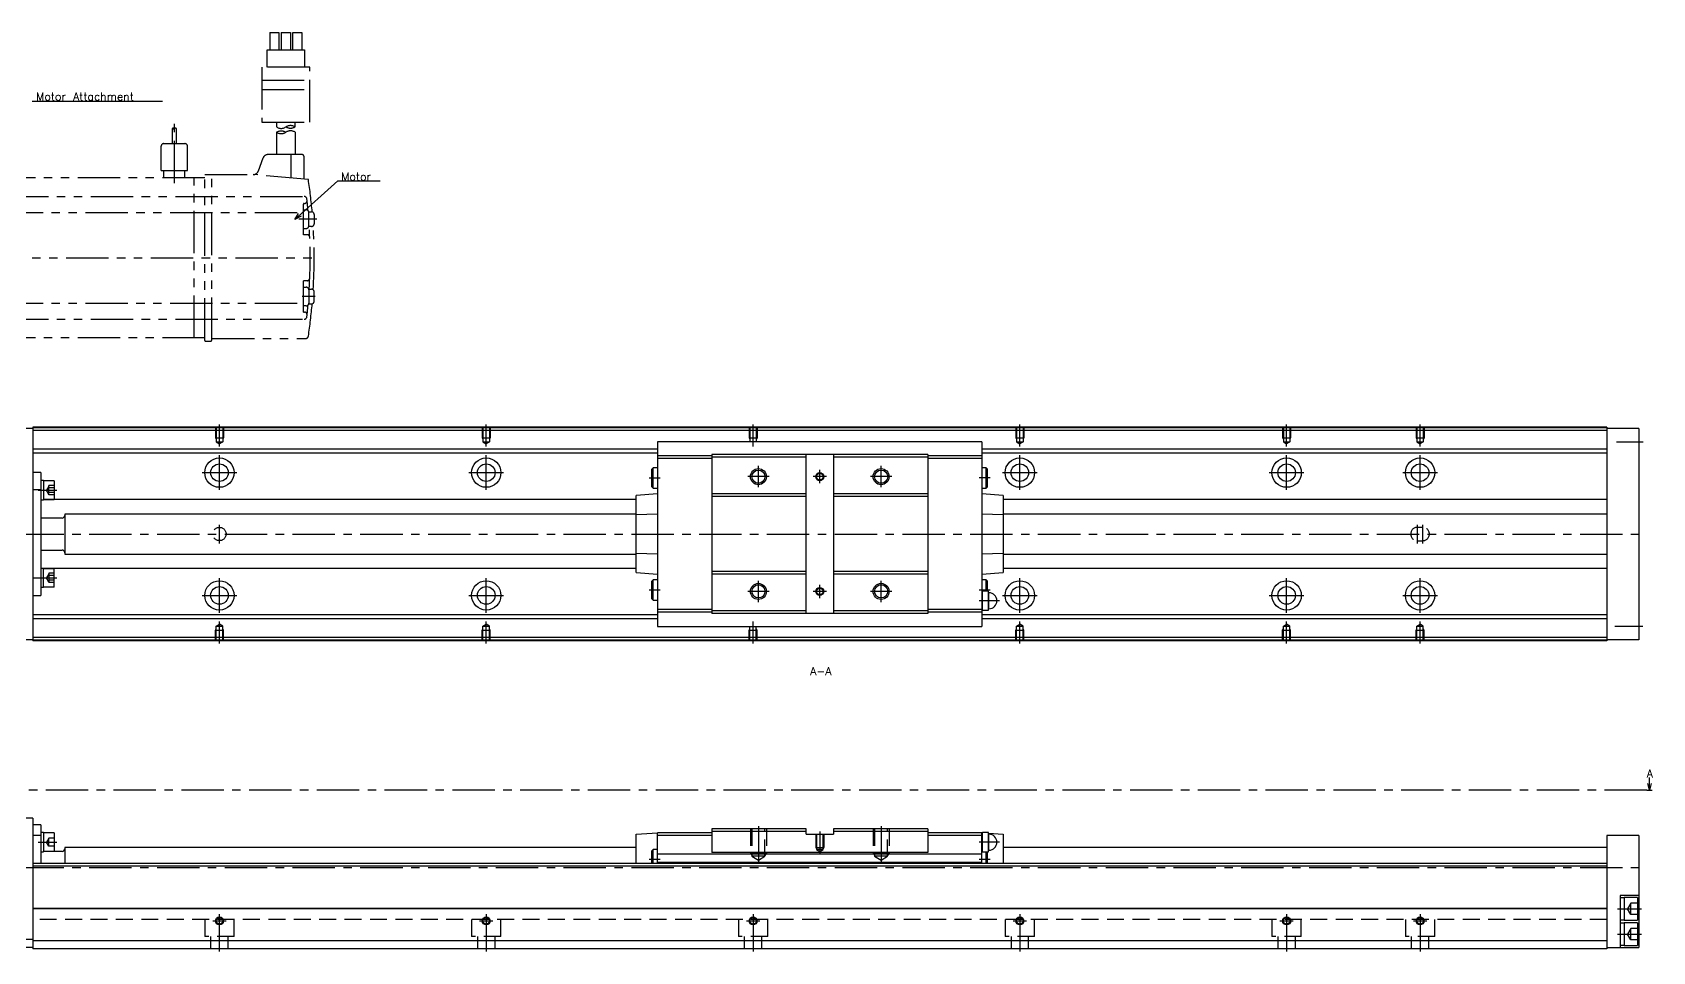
# Model space of a CAD drawing. Extents: x -2 to 986, y -8 to 353.
# Drawn here: x 379 to 986, y 9 to 353 of the extents above; entities that cross this region are included whole.
import ezdxf

# ---------------------------------------------------------------- set-up
doc = ezdxf.new("R2010")
doc.units = 0
doc.header["$LTSCALE"] = 0.5
for name, pattern in [('CENTER', [50.8, 31.75, -6.35, 6.35, -6.35]), ('DASHED', [19.05, 12.7, -6.35]), ('PHANTOM', [63.5, 31.75, -6.35, 6.35, -6.35, 6.35, -6.35])]:
    doc.linetypes.add(name, pattern=pattern)
for name, color, linetype in [('MSM_CENTER', 1, 'CENTER'), ('MSM_CONTINUOUS', 7, 'CONTINUOUS'), ('MSM_DASHED', 4, 'DASHED'), ('MSM_IMAGINARY', 6, 'PHANTOM'), ('MSM_NARROW', 5, 'CONTINUOUS'), ('MSM_PART_NUMBER', 7, 'CONTINUOUS')]:
    doc.layers.add(name, color=color, linetype=linetype)
doc.styles.get("Standard").update_dxf_attribs({"font": 'txt.shx', "height": 3, "bigfont": 'bigfont.shx'})

msp = doc.modelspace()

# ---------------------------------------------------------------- linework, layer by layer
at = {"layer": 'MSM_CENTER'}
for p, q in [((448.67, 198.29), (448.67, 206.5)), ((548.67, 198.29), (548.67, 206.5)), ((648.67, 198.29), (648.67, 206.5)), ((748.67, 198.29), (748.67, 206.5)), ((848.67, 198.29), (848.67, 206.5)), ((898.67, 198.29), (898.67, 206.5)), ((448.67, 182), (448.67, 195)), ((548.67, 182), (548.67, 195)), ((748.67, 182), (748.67, 195)), ((848.67, 182), (848.67, 195)), ((898.67, 182), (898.67, 195)), ((972.34, 200), (982.29, 200)), ((442.17, 188.5), (455.16, 188.5)), ((542.17, 188.5), (555.17, 188.5)), ((650.67, 183), (650.67, 191)), ((673.67, 184.5), (673.67, 189.5)), ((696.67, 183), (696.67, 191)), ((742.17, 188.5), (755.17, 188.5)), ((842.17, 188.5), (855.17, 188.5)), ((892.17, 188.5), (905.17, 188.5)), ((609.77, 186.5), (613.87, 186.5)), ((654.67, 187), (646.67, 187)), ((676.17, 187), (671.17, 187)), ((700.67, 187), (692.67, 187)), ((737.57, 186.5), (733.47, 186.5)), ((380.67, 181.95), (387.67, 181.95)), ((323.67, 165.5), (982.67, 165.5)), ((448.67, 162), (448.67, 169)), ((897.67, 162), (897.67, 169)), ((899.67, 162), (899.67, 169)), ((380.67, 149.05), (387.67, 149.05)), ((448.67, 136), (448.67, 149)), ((548.67, 136), (548.67, 149)), ((650.67, 140), (650.67, 148)), ((673.67, 141.5), (673.67, 146.5)), ((696.67, 140), (696.67, 148)), ((748.67, 136), (748.67, 149)), ((848.67, 136), (848.67, 149)), ((898.67, 136), (898.67, 149)), ((442.17, 142.5), (455.17, 142.5)), ((542.17, 142.5), (555.17, 142.5)), ((613.87, 144.5), (609.77, 144.5)), ((654.67, 144), (646.67, 144)), ((676.17, 144), (671.17, 144)), ((700.67, 144), (692.67, 144)), ((737.57, 144.5), (733.47, 144.5)), ((741.07, 140.5), (733.47, 140.5)), ((742.17, 142.5), (755.17, 142.5)), ((842.17, 142.5), (855.17, 142.5)), ((892.17, 142.5), (905.17, 142.5)), ((448.67, 124.5), (448.67, 132.71)), ((548.67, 124.5), (548.67, 132.71)), ((648.67, 124.5), (648.67, 132.71)), ((748.67, 124.5), (748.67, 132.71)), ((848.67, 124.5), (848.67, 132.71)), ((898.67, 124.5), (898.67, 132.71)), ((971.67, 131), (982.17, 131)), ((983.67, 69.5), (320.67, 69.5)), ((650.67, 56), (650.67, 42.3)), ((696.67, 56), (696.67, 42.3)), ((380.67, 50), (387.67, 50)), ((673.67, 54), (673.67, 45.5)), ((741.07, 50), (733.47, 50)), ((613.87, 43.5), (609.77, 43.5)), ((737.57, 43.5), (733.47, 43.5)), ((323.67, 40.5), (982.67, 40.5)), ((972.67, 25), (981.67, 25)), ((446.17, 20.5), (451.17, 20.5)), ((448.67, 9), (448.67, 23)), ((546.17, 20.5), (551.17, 20.5)), ((548.67, 23), (548.67, 9)), ((646.17, 20.5), (651.17, 20.5)), ((648.67, 23), (648.67, 9)), ((746.17, 20.5), (751.17, 20.5)), ((748.67, 23), (748.67, 9)), ((846.17, 20.5), (851.17, 20.5)), ((848.67, 23), (848.67, 9)), ((896.17, 20.5), (901.17, 20.5)), ((898.67, 23), (898.67, 9)), ((972.67, 15.5), (981.67, 15.5))]:
    msp.add_line(p, q, dxfattribs=at)
at = {"layer": 'MSM_CONTINUOUS'}
for p, q in [((378.67, 205.1), (358.67, 205.1)), ((378.67, 205.5), (378.67, 125.5)), ((968.67, 205.5), (378.67, 205.5)), ((968.67, 205.3), (378.67, 205.3)), ((968.67, 204.3), (378.67, 204.3)), ((968.67, 205.5), (968.67, 125.5)), ((980.67, 205.1), (968.67, 205.1)), ((980.67, 205.1), (980.67, 125.9)), ((612.87, 197.25), (378.67, 197.25)), ((612.87, 195.75), (378.67, 195.75)), ((612.87, 200.1), (612.87, 130.9)), ((734.47, 200.1), (612.87, 200.1)), ((633.17, 194.85), (612.87, 194.85)), ((714.17, 195.25), (633.17, 195.25)), ((633.17, 195.25), (633.17, 135.75)), ((668.57, 135.75), (668.57, 195.25)), ((678.77, 195.25), (678.77, 135.75)), ((714.17, 195.25), (714.17, 135.75)), ((734.47, 194.85), (714.17, 194.85)), ((734.47, 200.1), (734.47, 130.9)), ((968.67, 197.25), (734.47, 197.25)), ((968.67, 195.75), (734.47, 195.75)), ((381.67, 188.5), (378.67, 188.5)), ((381.67, 188.5), (381.67, 142.5)), ((611.27, 190.3), (610.77, 189.8)), ((610.77, 183.2), (610.77, 189.8)), ((611.27, 182.7), (611.27, 190.3)), ((612.87, 190.3), (611.27, 190.3)), ((633.17, 193.85), (612.87, 193.85)), ((668.57, 194.25), (633.17, 194.25)), ((714.17, 194.25), (678.77, 194.25)), ((734.47, 193.85), (714.17, 193.85)), ((736.07, 190.3), (734.47, 190.3)), ((736.57, 189.8), (736.07, 190.3)), ((736.07, 182.7), (736.07, 190.3)), ((736.57, 183.2), (736.57, 189.8)), ((382.67, 185.6), (381.67, 185.6)), ((382.67, 185.6), (382.67, 178.3)), ((386.67, 185.45), (382.67, 185.45)), ((386.67, 185.45), (386.67, 178.45)), ((610.77, 183.2), (611.27, 182.7)), ((611.27, 182.7), (612.87, 182.7)), ((734.47, 182.7), (736.07, 182.7)), ((736.07, 182.7), (736.57, 183.2)), ((381.67, 182.02), (378.67, 182.02)), ((381.67, 178.3), (382.67, 178.3)), ((382.67, 178.45), (386.67, 178.45)), ((604.87, 178.43), (382.67, 178.43)), ((612.87, 180.5), (604.87, 179.94)), ((604.87, 151.06), (604.87, 179.94)), ((668.57, 180.5), (633.17, 180.5)), ((668.57, 179.5), (633.17, 179.5)), ((714.17, 180.5), (678.77, 180.5)), ((714.17, 179.5), (678.77, 179.5)), ((742.47, 179.94), (734.47, 180.5)), ((742.47, 179.94), (742.47, 151.06)), ((968.67, 178.43), (742.47, 178.43)), ((389.67, 171.5), (381.67, 171.5)), ((390.67, 173), (390.67, 158)), ((604.87, 173), (390.67, 173)), ((612.87, 172.98), (604.87, 172.73)), ((742.47, 172.73), (734.47, 172.98)), ((968.67, 173), (742.47, 173)), ((381.67, 159.5), (389.67, 159.5)), ((390.67, 158), (604.87, 158)), ((604.87, 158.27), (612.87, 158.02)), ((734.47, 158.02), (742.47, 158.27)), ((742.47, 158), (968.67, 158)), ((381.67, 152.7), (382.67, 152.7)), ((382.67, 145.4), (382.67, 152.7)), ((604.87, 152.57), (382.67, 152.57)), ((382.67, 152.55), (386.67, 152.55)), ((386.67, 145.55), (386.67, 152.55)), ((968.67, 152.57), (742.47, 152.57)), ((381.67, 148.98), (378.67, 148.98)), ((604.87, 151.06), (612.87, 150.5)), ((611.27, 148.3), (610.77, 147.8)), ((610.77, 141.2), (610.77, 147.8)), ((611.27, 140.7), (611.27, 148.3)), ((612.87, 148.3), (611.27, 148.3)), ((668.57, 151.5), (633.17, 151.5)), ((668.57, 150.5), (633.17, 150.5)), ((714.17, 151.5), (678.77, 151.5)), ((714.17, 150.5), (678.77, 150.5)), ((734.47, 150.5), (742.47, 151.06)), ((736.07, 148.3), (734.47, 148.3)), ((736.57, 147.8), (736.07, 148.3)), ((736.07, 144.1), (736.07, 148.3)), ((736.57, 144.1), (736.57, 147.8)), ((378.67, 142.5), (381.67, 142.5)), ((382.67, 145.4), (381.67, 145.4)), ((386.67, 145.55), (382.67, 145.55)), ((610.77, 141.2), (611.27, 140.7)), ((611.27, 140.7), (612.87, 140.7)), ((734.63, 144.1), (734.47, 143.5)), ((734.63, 136.9), (734.63, 144.1)), ((736.91, 144.1), (734.63, 144.1)), ((736.91, 136.9), (736.91, 144.1)), ((737.07, 143.5), (736.91, 144.1)), ((737.07, 137.5), (737.07, 143.5)), ((612.87, 135.25), (378.67, 135.25)), ((612.87, 133.75), (378.67, 133.75)), ((633.17, 137.15), (612.87, 137.15)), ((633.17, 136.15), (612.87, 136.15)), ((668.57, 136.75), (633.17, 136.75)), ((714.17, 135.75), (633.17, 135.75)), ((714.17, 136.75), (678.77, 136.75)), ((734.47, 137.15), (714.17, 137.15)), ((734.47, 136.15), (714.17, 136.15)), ((734.47, 137.5), (734.63, 136.9)), ((968.67, 135.25), (734.47, 135.25)), ((968.67, 133.75), (734.47, 133.75)), ((734.63, 136.9), (736.91, 136.9)), ((736.91, 136.9), (737.07, 137.5)), ((612.87, 130.9), (734.47, 130.9)), ((378.67, 125.9), (358.67, 125.9)), ((968.67, 126.7), (378.67, 126.7)), ((968.67, 125.7), (378.67, 125.7)), ((968.67, 125.5), (378.67, 125.5)), ((980.67, 125.9), (968.67, 125.9)), ((984.67, 69.5), (984.67, 74.23)), ((983.67, 69.5), (985.67, 69.5)), ((984.67, 69.5), (984, 72)), ((985.34, 72), (984.67, 69.5)), ((378.67, 59), (364.17, 59)), ((378.67, 59), (378.67, 10)), ((381.67, 56.5), (378.67, 56.5)), ((381.67, 56.5), (381.67, 42)), ((668.57, 55), (633.17, 55)), ((633.17, 55), (633.17, 46.15)), ((668.57, 53), (668.57, 55)), ((678.77, 55), (678.77, 53)), ((714.17, 55), (678.77, 55)), ((714.17, 55), (714.17, 46.15)), ((381.67, 52.5), (378.67, 52.5)), ((382.67, 53.65), (381.67, 53.65)), ((382.67, 53.65), (382.67, 46.35)), ((386.67, 53.5), (382.67, 53.5)), ((386.67, 53.5), (386.67, 46.5)), ((604.87, 53), (612.87, 53.5)), ((604.87, 42), (604.87, 53)), ((633.17, 53.5), (612.87, 53.5)), ((612.87, 42), (612.87, 53.5)), ((633.17, 52.5), (612.87, 52.5)), ((668.57, 54), (633.17, 54)), ((668.57, 53), (678.77, 53)), ((714.17, 54), (678.77, 54)), ((734.47, 53.5), (714.17, 53.5)), ((734.47, 52.5), (714.17, 52.5)), ((734.63, 53.6), (734.47, 53)), ((734.47, 53.5), (734.6, 53.49)), ((734.47, 42), (734.47, 53.5)), ((734.63, 46.4), (734.63, 53.6)), ((736.91, 53.6), (734.63, 53.6)), ((737.07, 53), (736.91, 53.6)), ((736.91, 46.4), (736.91, 53.6)), ((736.97, 53.34), (742.47, 53)), ((737.07, 47), (737.07, 53)), ((742.47, 53), (742.47, 42)), ((980.67, 52.5), (968.67, 52.5)), ((968.67, 52.5), (968.67, 10)), ((980.67, 52.5), (980.67, 10.5)), ((381.67, 46.35), (382.67, 46.35)), ((389.67, 46.5), (382.67, 46.5)), ((390.67, 48), (390.67, 42)), ((604.87, 48), (390.67, 48)), ((611.27, 47.3), (610.77, 46.8)), ((610.77, 42), (610.77, 46.8)), ((611.27, 42), (611.27, 47.3)), ((612.87, 47.3), (611.27, 47.3)), ((734.47, 45.5), (612.87, 45.5)), ((714.17, 46.15), (633.17, 46.15)), ((734.47, 47), (734.63, 46.4)), ((734.63, 46.4), (736.91, 46.4)), ((736.07, 42), (736.07, 46.4)), ((736.57, 42), (736.57, 46.4)), ((736.91, 46.4), (737.07, 47)), ((968.67, 48), (742.47, 48)), ((968.67, 42), (378.67, 42)), ((968.67, 41), (378.67, 41)), ((734.47, 42.4), (612.87, 42.4)), ((968.67, 25.2), (378.67, 25.2)), ((968.67, 25), (378.67, 25)), ((980.67, 30), (973.67, 30)), ((973.67, 30), (973.67, 10.5)), ((975.17, 29.15), (973.67, 29.15)), ((980.17, 29.25), (975.17, 29.25)), ((975.17, 29.25), (975.17, 20.75)), ((980.17, 29.25), (980.17, 20.75)), ((973.67, 20.85), (975.17, 20.85)), ((975.17, 19.65), (973.67, 19.65)), ((975.17, 20.75), (980.17, 20.75)), ((980.17, 19.75), (975.17, 19.75)), ((975.17, 19.75), (975.17, 11.25)), ((980.17, 19.75), (980.17, 11.25)), ((378.67, 13.5), (365.67, 13.5)), ((968.67, 13), (378.67, 13)), ((378.67, 10.5), (358.67, 10.5)), ((968.67, 10), (378.67, 10)), ((968.67, 10.5), (980.67, 10.5)), ((973.67, 11.35), (975.17, 11.35)), ((975.17, 11.25), (980.17, 11.25))]:
    msp.add_line(p, q, dxfattribs=at)
for centre, radius in [((448.67, 188.5), 5.5), ((448.67, 188.5), 3.3), ((548.67, 188.5), 5.5), ((548.67, 188.5), 3.3), ((650.67, 187), 2.46), ((696.67, 187), 2.46), ((748.67, 188.5), 5.5), ((748.67, 188.5), 3.3), ((848.67, 188.5), 5.5), ((848.67, 188.5), 3.3), ((898.67, 188.5), 5.5), ((898.67, 188.5), 3.3), ((673.67, 187), 1.23), ((448.67, 142.5), 5.5), ((448.67, 142.5), 3.3), ((548.67, 142.5), 5.5), ((548.67, 142.5), 3.3), ((650.67, 144), 2.46), ((696.67, 144), 2.46), ((748.67, 142.5), 5.5), ((748.67, 142.5), 3.3), ((848.67, 142.5), 5.5), ((848.67, 142.5), 3.3), ((898.67, 142.5), 5.5), ((898.67, 142.5), 3.3), ((673.67, 144), 1.23), ((448.67, 20.5), 1.23), ((548.67, 20.5), 1.23), ((648.67, 20.5), 1.23), ((748.67, 20.5), 1.23), ((848.67, 20.5), 1.23), ((898.67, 20.5), 1.23)]:
    msp.add_circle(centre, radius, dxfattribs=at)
for centre, radius, start, end in [((389.67, 172.5), 1, 270, 0), ((389.67, 158.5), 1, 0, 90), ((737.07, 140.5), 3, 270, 90), ((737.07, 50), 3, 270, 90), ((389.67, 47.5), 1, 270, 0)]:
    msp.add_arc(centre, radius, start, end, dxfattribs=at)
at = {"layer": 'MSM_DASHED'}
for p, q in [((447.17, 205.5), (447.17, 201.5)), ((447.17, 201.5), (447.44, 201.03)), ((447.17, 201.5), (450.17, 201.5)), ((447.44, 205.5), (447.44, 200)), ((449.9, 205.5), (449.9, 200)), ((450.17, 201.5), (449.9, 201.03)), ((450.17, 205.5), (450.17, 201.5)), ((547.17, 205.5), (547.17, 201.5)), ((547.17, 201.5), (550.17, 201.5)), ((547.17, 201.5), (547.44, 201.03)), ((547.44, 205.5), (547.44, 200)), ((549.9, 205.5), (549.9, 200)), ((550.17, 201.5), (549.9, 201.03)), ((550.17, 205.5), (550.17, 201.5)), ((647.17, 205.5), (647.17, 201.5)), ((647.17, 201.5), (650.17, 201.5)), ((647.17, 201.5), (647.44, 201.03)), ((647.44, 205.5), (647.44, 200.1)), ((649.9, 205.5), (649.9, 200.1)), ((650.17, 201.5), (649.9, 201.03)), ((650.17, 205.5), (650.17, 201.5)), ((747.17, 205.5), (747.17, 201.5)), ((747.17, 201.5), (750.17, 201.5)), ((747.17, 201.5), (747.44, 201.03)), ((747.44, 205.5), (747.44, 200)), ((749.9, 205.5), (749.9, 200)), ((750.17, 201.5), (749.9, 201.03)), ((750.17, 205.5), (750.17, 201.5)), ((847.17, 205.5), (847.17, 201.5)), ((847.17, 201.5), (850.17, 201.5)), ((847.17, 201.5), (847.44, 201.03)), ((847.44, 205.5), (847.44, 200)), ((849.9, 205.5), (849.9, 200)), ((850.17, 201.5), (849.9, 201.03)), ((850.17, 205.5), (850.17, 201.5)), ((897.17, 205.5), (897.17, 201.5)), ((897.17, 201.5), (900.17, 201.5)), ((897.17, 201.5), (897.44, 201.03)), ((897.44, 205.5), (897.44, 200)), ((899.9, 205.5), (899.9, 200)), ((900.17, 201.5), (899.9, 201.03)), ((900.17, 205.5), (900.17, 201.5)), ((447.44, 200), (448.67, 199.29)), ((447.44, 200), (449.9, 200)), ((449.9, 200), (448.67, 199.29)), ((547.44, 200), (549.9, 200)), ((547.44, 200), (548.67, 199.29)), ((549.9, 200), (548.67, 199.29)), ((747.44, 200), (749.9, 200)), ((747.44, 200), (748.67, 199.29)), ((749.9, 200), (748.67, 199.29)), ((847.44, 200), (849.9, 200)), ((847.44, 200), (848.67, 199.29)), ((849.9, 200), (848.67, 199.29)), ((897.44, 200), (899.9, 200)), ((897.44, 200), (898.67, 199.29)), ((899.9, 200), (898.67, 199.29)), ((384.67, 183.45), (383.8, 181.95)), ((384.67, 180.22), (384.67, 183.69)), ((386.67, 183.69), (384.67, 183.69)), ((386.67, 182.82), (384.67, 182.82)), ((384.67, 180.45), (383.8, 181.95)), ((386.67, 181.09), (384.67, 181.09)), ((386.67, 180.22), (384.67, 180.22)), ((899.67, 168), (897.67, 168)), ((897.67, 163), (899.67, 163)), ((384.67, 150.55), (383.8, 149.05)), ((384.67, 147.55), (383.8, 149.05)), ((384.67, 150.78), (384.67, 147.31)), ((386.67, 150.78), (384.67, 150.78)), ((386.67, 149.91), (384.67, 149.91)), ((386.67, 148.18), (384.67, 148.18)), ((386.67, 147.31), (384.67, 147.31)), ((447.17, 129.5), (447.44, 129.97)), ((447.17, 125.5), (447.17, 129.5)), ((447.17, 129.5), (450.17, 129.5)), ((447.44, 131), (448.67, 131.71)), ((447.44, 125.5), (447.44, 131)), ((447.44, 131), (449.9, 131)), ((449.9, 131), (448.67, 131.71)), ((449.9, 125.5), (449.9, 131)), ((450.17, 129.5), (449.9, 129.97)), ((450.17, 125.5), (450.17, 129.5)), ((547.17, 129.5), (547.44, 129.97)), ((547.17, 129.5), (550.17, 129.5)), ((547.17, 125.5), (547.17, 129.5)), ((547.44, 131), (548.67, 131.71)), ((547.44, 131), (549.9, 131)), ((547.44, 125.5), (547.44, 131)), ((549.9, 131), (548.67, 131.71)), ((549.9, 125.5), (549.9, 131)), ((550.17, 129.5), (549.9, 129.97)), ((550.17, 125.5), (550.17, 129.5)), ((647.17, 129.5), (647.44, 129.97)), ((647.17, 129.5), (650.17, 129.5)), ((647.17, 125.5), (647.17, 129.5)), ((647.44, 125.5), (647.44, 130.9)), ((649.9, 125.5), (649.9, 130.9)), ((650.17, 129.5), (649.9, 129.97)), ((650.17, 125.5), (650.17, 129.5)), ((747.17, 129.5), (747.44, 129.97)), ((747.17, 129.5), (750.17, 129.5)), ((747.17, 125.5), (747.17, 129.5)), ((747.44, 131), (748.67, 131.71)), ((747.44, 131), (749.9, 131)), ((747.44, 125.5), (747.44, 131)), ((749.9, 131), (748.67, 131.71)), ((749.9, 125.5), (749.9, 131)), ((750.17, 129.5), (749.9, 129.97)), ((750.17, 125.5), (750.17, 129.5)), ((847.17, 129.5), (847.44, 129.97)), ((847.17, 129.5), (850.17, 129.5)), ((847.17, 125.5), (847.17, 129.5)), ((847.44, 131), (848.67, 131.71)), ((847.44, 131), (849.9, 131)), ((847.44, 125.5), (847.44, 131)), ((849.9, 131), (848.67, 131.71)), ((849.9, 125.5), (849.9, 131)), ((850.17, 129.5), (849.9, 129.97)), ((850.17, 125.5), (850.17, 129.5)), ((897.17, 129.5), (897.44, 129.97)), ((897.17, 129.5), (900.17, 129.5)), ((897.17, 125.5), (897.17, 129.5)), ((897.44, 131), (898.67, 131.71)), ((897.44, 131), (899.9, 131)), ((897.44, 125.5), (897.44, 131)), ((899.9, 131), (898.67, 131.71)), ((899.9, 125.5), (899.9, 131)), ((900.17, 129.5), (899.9, 129.97)), ((900.17, 125.5), (900.17, 129.5)), ((647.67, 55), (647.67, 46)), ((648.21, 55), (648.21, 44.72)), ((653.12, 44.72), (653.12, 55)), ((653.67, 55), (653.67, 46)), ((693.67, 55), (693.67, 46)), ((694.21, 55), (694.21, 44.72)), ((699.12, 44.72), (699.12, 55)), ((699.67, 55), (699.67, 46)), ((384.67, 51.5), (383.8, 50)), ((384.67, 48.5), (383.8, 50)), ((384.67, 48.5), (384.67, 51.5)), ((386.67, 51.5), (384.67, 51.5)), ((384.67, 50), (386.67, 50)), ((672.17, 53), (672.17, 48)), ((672.44, 53), (672.44, 47.21)), ((674.9, 47.21), (674.9, 53)), ((675.17, 53), (675.17, 48)), ((386.67, 48.5), (384.67, 48.5)), ((647.67, 46), (653.67, 46)), ((647.67, 46), (648.21, 45.06)), ((648.21, 44.72), (650.67, 43.3)), ((653.12, 44.72), (648.21, 44.72)), ((650.67, 43.3), (653.12, 44.72)), ((653.67, 46), (653.12, 45.06)), ((672.17, 48), (675.17, 48)), ((672.17, 48), (672.44, 47.53)), ((672.44, 47.21), (673.67, 46.5)), ((674.9, 47.21), (672.44, 47.21)), ((673.67, 46.5), (674.9, 47.21)), ((675.17, 48), (674.9, 47.53)), ((693.67, 46), (699.67, 46)), ((693.67, 46), (694.21, 45.06)), ((694.21, 44.72), (696.67, 43.3)), ((699.12, 44.72), (694.21, 44.72)), ((696.67, 43.3), (699.12, 44.72)), ((699.67, 46), (699.12, 45.06)), ((968.67, 25.2), (378.67, 25.2)), ((968.67, 25), (378.67, 25)), ((977.67, 27.12), (976.44, 25)), ((977.67, 22.88), (976.44, 25)), ((980.17, 27.12), (977.67, 27.12)), ((977.67, 22.88), (977.67, 27.12)), ((977.67, 25), (980.17, 25)), ((968.67, 21), (378.67, 21)), ((443.17, 21), (443.17, 14.7)), ((454.17, 14.7), (454.17, 21)), ((543.17, 21), (543.17, 14.7)), ((554.17, 14.7), (554.17, 21)), ((643.17, 21), (643.17, 14.7)), ((654.17, 14.7), (654.17, 21)), ((743.17, 21), (743.17, 14.7)), ((754.17, 14.7), (754.17, 21)), ((843.17, 21), (843.17, 14.7)), ((854.17, 14.7), (854.17, 21)), ((893.17, 21), (893.17, 14.7)), ((904.17, 14.7), (904.17, 21)), ((980.17, 22.88), (977.67, 22.88)), ((454.17, 14.7), (443.17, 14.7)), ((445.37, 14.7), (445.37, 10)), ((451.97, 10), (451.97, 14.7)), ((554.17, 14.7), (543.17, 14.7)), ((545.37, 14.7), (545.37, 10)), ((551.97, 10), (551.97, 14.7)), ((654.17, 14.7), (643.17, 14.7)), ((645.37, 14.7), (645.37, 10)), ((651.97, 10), (651.97, 14.7)), ((754.17, 14.7), (743.17, 14.7)), ((745.37, 14.7), (745.37, 10)), ((751.97, 10), (751.97, 14.7)), ((854.17, 14.7), (843.17, 14.7)), ((845.37, 14.7), (845.37, 10)), ((851.97, 10), (851.97, 14.7)), ((904.17, 14.7), (893.17, 14.7)), ((895.37, 14.7), (895.37, 10)), ((901.97, 10), (901.97, 14.7)), ((977.67, 17.62), (976.44, 15.5)), ((977.67, 13.38), (976.44, 15.5)), ((980.17, 17.62), (977.67, 17.62)), ((977.67, 13.38), (977.67, 17.62)), ((977.67, 15.5), (980.17, 15.5)), ((980.17, 13.38), (977.67, 13.38))]:
    msp.add_line(p, q, dxfattribs=at)
msp.add_circle((448.67, 165.5), 2.5, dxfattribs=at)
for centre, start, end in [((897.67, 165.5), 90, 270), ((899.67, 165.5), 270, 90)]:
    msp.add_arc(centre, 2.5, start, end, dxfattribs=at)
at = {"layer": 'MSM_IMAGINARY'}
for p, q in [((467.56, 353.49), (467.56, 346.99)), ((467.56, 353.49), (470.96, 353.49)), ((470.96, 353.49), (470.96, 346.99)), ((471.86, 353.49), (475.26, 353.49)), ((471.86, 353.49), (471.86, 346.99)), ((475.26, 353.49), (475.26, 346.99)), ((476.16, 346.99), (476.16, 353.49)), ((476.16, 353.49), (479.56, 353.49)), ((479.56, 353.49), (479.56, 346.99)), ((466.56, 346.99), (480.56, 346.99)), ((466.56, 340.49), (466.56, 346.99)), ((480.56, 346.99), (480.56, 340.49)), ((464.56, 340.49), (464.56, 319.88)), ((482.56, 340.49), (464.56, 340.49)), ((482.56, 319.88), (482.56, 340.49)), ((464.56, 335.65), (482.56, 335.65)), ((464.56, 332.05), (482.56, 332.05)), ((430.92, 317.44), (430.92, 311.8)), ((431.77, 297), (431.77, 319.55)), ((432.62, 311.8), (432.62, 317.44)), ((464.56, 319.88), (482.56, 319.88)), ((470.06, 319.88), (470.06, 318.08)), ((470.07, 316.05), (470.07, 307.7)), ((477.06, 318.08), (477.06, 319.88)), ((477.07, 316.05), (477.07, 307.7)), ((426.82, 301.8), (426.82, 310.8)), ((427.82, 311.8), (435.72, 311.8)), ((436.72, 301.8), (436.72, 310.8)), ((464.99, 306.38), (463.22, 301.52)), ((479.57, 307.7), (466.87, 307.7)), ((475.57, 298.96), (475.57, 307.7)), ((480.37, 298.54), (480.37, 306.9)), ((443.17, 299), (359.67, 299)), ((426.82, 301.8), (436.72, 301.8)), ((427.87, 299), (427.87, 301.8)), ((435.67, 299), (435.67, 301.8)), ((439.17, 239), (439.17, 299)), ((443.17, 238), (443.17, 300.2)), ((443.17, 300.2), (461.34, 300.2)), ((445.87, 238.3), (445.87, 300.2)), ((481.99, 298.39), (461.34, 300.2)), ((368.67, 292), (480.44, 292)), ((366.67, 286), (480.17, 286)), ((480.17, 277.68), (480.17, 289.17)), ((480.17, 287), (481.17, 287)), ((482.13, 286.25), (483.17, 286.25)), ((482.17, 281), (482.17, 286)), ((485.12, 283.5), (478.39, 283.5)), ((480.17, 280), (481.17, 280)), ((483.17, 280.75), (482.13, 280.75)), ((484.17, 285.25), (484.17, 281.75)), ((481.52, 277.68), (480.17, 277.68)), ((327.67, 269), (486.17, 269)), ((481.52, 260.43), (480.17, 260.43)), ((480.17, 248.68), (480.17, 260.43)), ((480.17, 258), (481.17, 258)), ((482.17, 257.25), (483.17, 257.25)), ((482.17, 257), (482.17, 252)), ((484.17, 252.75), (484.17, 256.25)), ((366.67, 252), (480.17, 252)), ((484.57, 254.5), (479.69, 254.5)), ((481.17, 251), (480.17, 251)), ((482.15, 251.75), (483.17, 251.75)), ((368.67, 246), (480.44, 246)), ((480.17, 248.68), (480.51, 248.68)), ((443.17, 239), (359.67, 239)), ((443.37, 237.8), (445.37, 237.8)), ((445.87, 238.8), (481.01, 238.8))]:
    msp.add_line(p, q, dxfattribs=at)
for centre, radius, start, end in [((431.34, 316.7), 0.85, 60.00095, 119.99903), ((431.34, 318.17), 0.85, 240.00099, 299.99903), ((432.19, 316.7), 0.85, 59.99866, 119.99903), ((471.81, 320.52), 3, 234.31321, 305.6839), ((471.82, 313.02), 3.5, 60.0015, 120.00149), ((471.82, 319.08), 3.5, 240.00145, 300.00144), ((475.31, 315.05), 3.5, 60.00144, 120.00143), ((475.31, 321.12), 3.5, 240.00146, 300.00146), ((475.32, 313.62), 3, 54.31324, 125.68393), ((427.82, 310.8), 1, 90, 180), ((435.72, 310.8), 1, 359.99999, 90), ((466.87, 305.7), 2, 90, 160), ((479.57, 306.9), 0.8, 359.99999, 90), ((461.34, 302.2), 2, 270, 340), ((284.17, 269), 200, 4.93818, 8.45097), ((480.44, 291), 1, 6.3954, 90.00002), ((480.37, 289.17), 0.2, 83.23498, 180), ((480.51, 290.36), 1, 263.235, 6.20885), ((481.17, 286), 1, 359.99998, 90.00003), ((284.17, 269), 198.5, 5.11735, 6.39559), ((483.17, 285.25), 1, 359.99998, 90.00003), ((481.17, 281), 1, 269.99998, 359.99996), ((284.17, 269), 198.5, 356.60648, 3.39352), ((483.17, 281.75), 1, 269.99998, 359.99996), ((284.17, 269), 200, 356.56531, 3.43469), ((481.52, 276.68), 1, 2.22815, 90.00002), ((481.52, 261.43), 1, 269.99998, 357.80246), ((481.17, 257), 1, 359.99998, 90.00003), ((483.17, 256.25), 1, 359.99998, 90.00003), ((481.17, 252), 1, 269.99998, 359.99996), ((284.17, 269), 198.5, 353.60442, 354.88268), ((284.17, 269), 200, 351.56233, 355.06183), ((483.17, 252.75), 1, 269.99998, 359.99996), ((480.44, 247), 1, 269.99998, 353.6046), ((480.51, 247.68), 1, 353.8018, 90), ((443.37, 238), 0.2, 180, 270), ((445.37, 238.3), 0.5, 270, 0.00001), ((481.01, 239.8), 1, 270, 351.56233)]:
    msp.add_arc(centre, radius, start, end, dxfattribs=at)
at = {"layer": 'MSM_NARROW'}
for centre, radius in [((650.67, 187), 3), ((673.67, 187), 1.5), ((696.67, 187), 3), ((650.67, 144), 3), ((696.67, 144), 3), ((673.67, 144), 1.5), ((448.67, 20.5), 1.5), ((548.67, 20.5), 1.5), ((648.67, 20.5), 1.5), ((748.67, 20.5), 1.5), ((848.67, 20.5), 1.5), ((898.67, 20.5), 1.5)]:
    msp.add_circle(centre, radius, dxfattribs=at)
at = {"layer": 'MSM_PART_NUMBER'}
for p, q in [((378.46, 327.67), (427.28, 327.67)), ((476.95, 283.4), (493, 297.86)), ((493, 297.86), (508.94, 297.86)), ((476.95, 283.4), (478.36, 285.57)), ((479.26, 284.58), (476.95, 283.4))]:
    msp.add_line(p, q, dxfattribs=at)

# ---------------------------------------------------------------- texts
for s, p in [('Motor Attachment', (379.94, 327.99)), ('Motor', (494.29, 297.99)), ('A-A', (670.09, 112.62)), ('A', (983.65, 74.29))]:
    msp.add_text(s, height=3, dxfattribs=at).set_placement(p)

doc.saveas('drawing.dxf')
